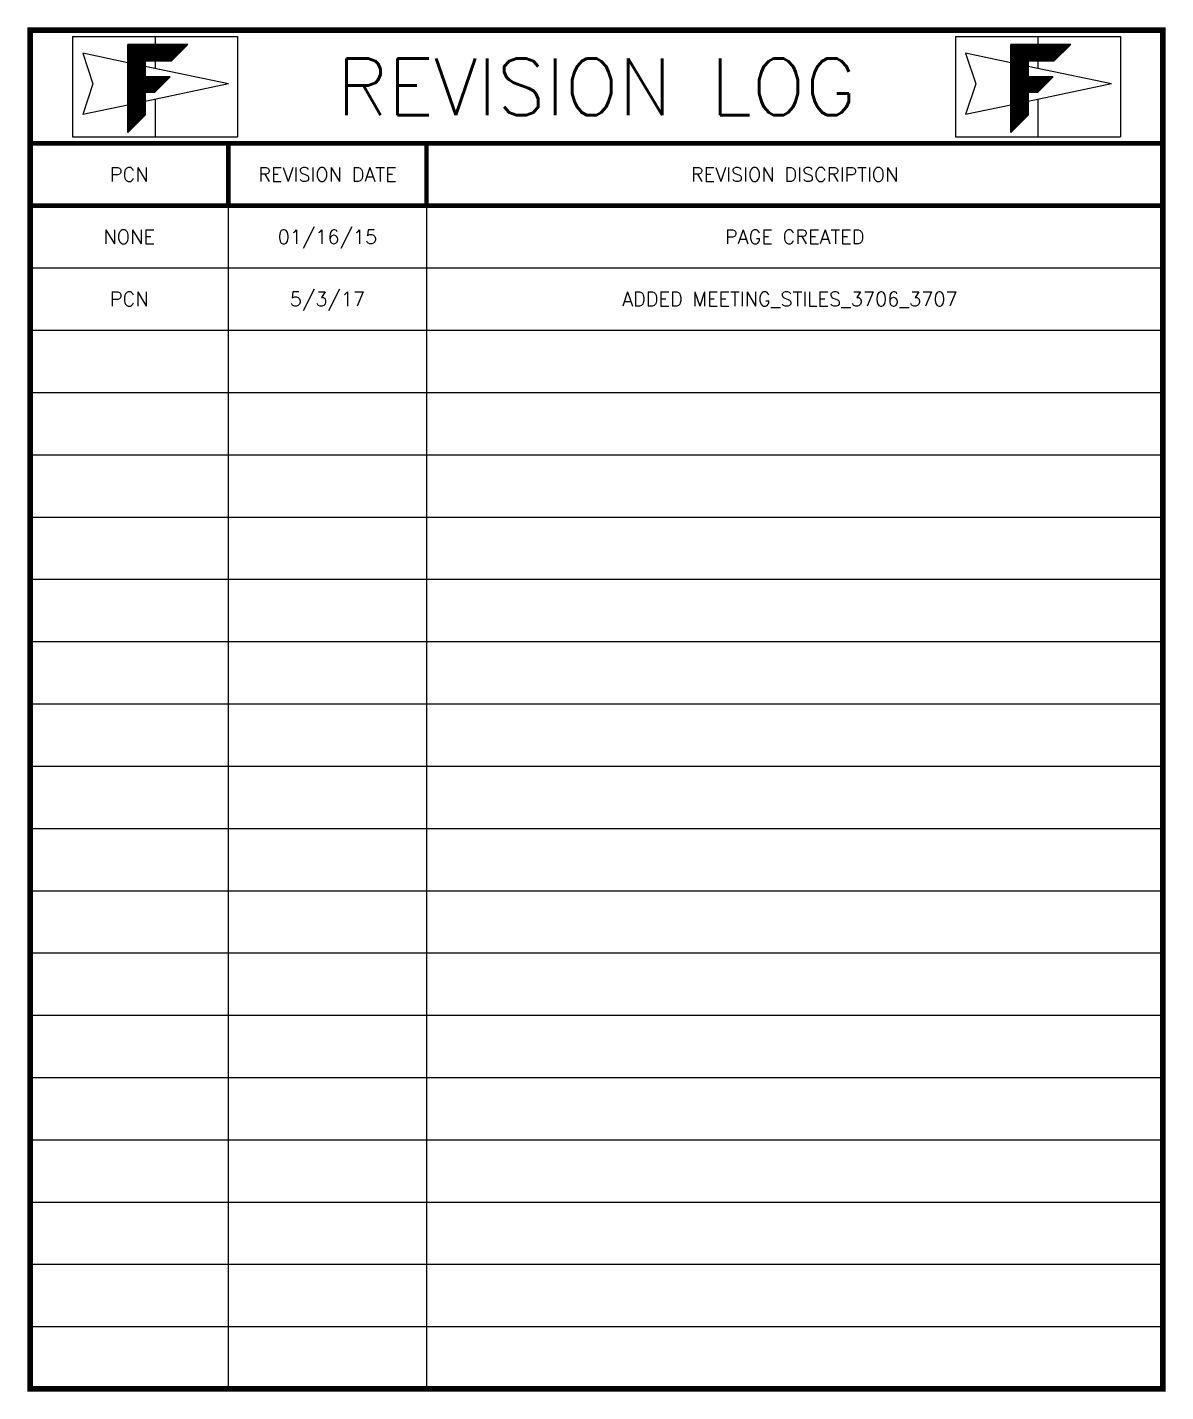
# Model space of a CAD drawing. Extents: x 0.2 to 54, y -4.4 to 30.3.
# Drawn here: x 33.92 to 54.02, y 6.15 to 30.25 of the extents above; entities that cross this region are included whole.
import ezdxf
from ezdxf.enums import TextEntityAlignment as Align

# ---------------------------------------------------------------- set-up
doc = ezdxf.new("R2010")
doc.units = 0
doc.header["$MEASUREMENT"] = 0
doc.layers.get('0').update_dxf_attribs({"linetype": 'CONTINUOUS'})
doc.layers.add('REVISION LOG', color=7, linetype='CONTINUOUS')
doc.styles.get("Standard").update_dxf_attribs({"font": 'simplex.shx'})

# ---------------------------------------------------------------- blocks, each defined once
blk = doc.blocks.new('*X1')
at = {"color": 0}
for p, q in [((7.2329, 10.2346), (7.4628, 10.4645)), ((7.2329, 10.2452), (7.4522, 10.4645)), ((7.2329, 10.2558), (7.4416, 10.4645)), ((7.2329, 10.2664), (7.431, 10.4645)), ((7.2329, 10.277), (7.4204, 10.4645)), ((7.2329, 10.2876), (7.4098, 10.4645)), ((7.2329, 10.2982), (7.3992, 10.4645)), ((7.2329, 10.3089), (7.3886, 10.4645)), ((7.2329, 10.3195), (7.378, 10.4645)), ((7.2329, 10.3301), (7.3674, 10.4645)), ((7.2329, 10.3407), (7.3568, 10.4645)), ((7.2329, 10.3513), (7.3462, 10.4645)), ((7.2329, 10.3619), (7.3356, 10.4645)), ((7.2329, 10.3725), (7.325, 10.4645)), ((7.2329, 10.3831), (7.3143, 10.4645)), ((7.2329, 10.3937), (7.3037, 10.4645)), ((7.2329, 10.4043), (7.2931, 10.4645)), ((7.2329, 10.4149), (7.2825, 10.4645)), ((7.2329, 10.4255), (7.2719, 10.4645)), ((7.2329, 10.4361), (7.2613, 10.4645)), ((7.2329, 10.4467), (7.2507, 10.4645)), ((7.2329, 10.4573), (7.2401, 10.4645)), ((7.3549, 10.3369), (7.2329, 10.4589)), ((7.3549, 10.3263), (7.2329, 10.4483)), ((7.3549, 10.3157), (7.2329, 10.4377)), ((7.3549, 10.3051), (7.2329, 10.4271)), ((7.3549, 10.2945), (7.2329, 10.4164)), ((7.3549, 10.3475), (7.2379, 10.4645)), ((7.3646, 10.3484), (7.2485, 10.4645)), ((7.3752, 10.3484), (7.2591, 10.4645)), ((7.3858, 10.3484), (7.2697, 10.4645)), ((7.3965, 10.3484), (7.2803, 10.4645)), ((7.4071, 10.3484), (7.2909, 10.4645)), ((7.4177, 10.3484), (7.3015, 10.4645)), ((7.4283, 10.3484), (7.3122, 10.4645)), ((7.4389, 10.3484), (7.3228, 10.4645)), ((7.4495, 10.3484), (7.3334, 10.4645)), ((7.4601, 10.3484), (7.344, 10.4645)), ((7.4707, 10.3484), (7.3546, 10.4645)), ((7.3573, 10.3484), (7.4734, 10.4645)), ((7.4813, 10.3484), (7.3652, 10.4645)), ((7.3679, 10.3484), (7.4841, 10.4645)), ((7.4919, 10.3484), (7.3758, 10.4645)), ((7.3785, 10.3484), (7.4947, 10.4645)), ((7.5025, 10.3484), (7.3864, 10.4645)), ((7.3892, 10.3484), (7.5053, 10.4645)), ((7.5131, 10.3484), (7.397, 10.4645)), ((7.3998, 10.3484), (7.5159, 10.4645)), ((7.5237, 10.3484), (7.4076, 10.4645)), ((7.4104, 10.3484), (7.5265, 10.4645)), ((7.5343, 10.3484), (7.4182, 10.4645)), ((7.421, 10.3484), (7.5371, 10.4645)), ((7.5422, 10.3511), (7.4288, 10.4645)), ((7.4316, 10.3484), (7.5477, 10.4645)), ((7.5476, 10.3564), (7.4394, 10.4645)), ((7.4422, 10.3484), (7.5583, 10.4645)), ((7.5529, 10.3617), (7.45, 10.4645)), ((7.4528, 10.3484), (7.5689, 10.4645)), ((7.5582, 10.367), (7.4606, 10.4645)), ((7.4634, 10.3484), (7.5795, 10.4645)), ((7.5635, 10.3723), (7.4713, 10.4645)), ((7.474, 10.3484), (7.5901, 10.4645)), ((7.5688, 10.3776), (7.4819, 10.4645)), ((7.4846, 10.3484), (7.6007, 10.4645)), ((7.5741, 10.3829), (7.4925, 10.4645)), ((7.4952, 10.3484), (7.6113, 10.4645)), ((7.5794, 10.3882), (7.5031, 10.4645)), ((7.5058, 10.3484), (7.6219, 10.4645)), ((7.5847, 10.3935), (7.5137, 10.4645)), ((7.5164, 10.3484), (7.6325, 10.4645)), ((7.59, 10.3988), (7.5243, 10.4645)), ((7.527, 10.3484), (7.6432, 10.4645)), ((7.5953, 10.4041), (7.5349, 10.4645)), ((7.5376, 10.3484), (7.6538, 10.4645)), ((7.6006, 10.4094), (7.5455, 10.4645)), ((7.6059, 10.4147), (7.5561, 10.4645)), ((7.6112, 10.42), (7.5667, 10.4645)), ((7.6165, 10.4253), (7.5773, 10.4645)), ((7.6218, 10.4306), (7.5879, 10.4645)), ((7.6271, 10.4359), (7.5985, 10.4645)), ((7.6324, 10.4412), (7.6091, 10.4645)), ((7.6377, 10.4465), (7.6197, 10.4645)), ((7.643, 10.4519), (7.6304, 10.4645)), ((7.6483, 10.4572), (7.641, 10.4645)), ((7.6536, 10.4625), (7.6516, 10.4645)), ((7.3549, 10.2839), (7.2329, 10.4058)), ((7.3549, 10.2733), (7.2329, 10.3952)), ((7.3549, 10.2627), (7.2329, 10.3846)), ((7.3549, 10.2521), (7.2329, 10.374)), ((7.3549, 10.2415), (7.2329, 10.3634)), ((7.4404, 10.1454), (7.2329, 10.3528)), ((7.2329, 10.224), (7.3549, 10.3459)), ((7.4351, 10.1401), (7.2329, 10.3422)), ((7.2329, 10.2134), (7.3549, 10.3353)), ((7.4298, 10.1348), (7.2329, 10.3316)), ((7.2329, 10.2028), (7.3549, 10.3247)), ((7.4245, 10.1295), (7.2329, 10.321)), ((7.2329, 10.1922), (7.3549, 10.3141)), ((7.4159, 10.1274), (7.2329, 10.3104)), ((7.2329, 10.1816), (7.3549, 10.3035)), ((7.4053, 10.1274), (7.2329, 10.2998)), ((7.2329, 10.171), (7.3549, 10.2929)), ((7.3947, 10.1274), (7.2329, 10.2892)), ((7.2329, 10.1604), (7.3549, 10.2823)), ((7.3841, 10.1274), (7.2329, 10.2786)), ((7.2329, 10.1498), (7.3549, 10.2717)), ((7.3735, 10.1274), (7.2329, 10.268)), ((7.2329, 10.1391), (7.3549, 10.2611)), ((7.3629, 10.1274), (7.2329, 10.2574)), ((7.2329, 10.1285), (7.3549, 10.2505)), ((7.3549, 10.1248), (7.2329, 10.2467)), ((7.2329, 10.1179), (7.3549, 10.2399)), ((7.3549, 10.1142), (7.2329, 10.2361)), ((7.2329, 10.0119), (7.4571, 10.236)), ((7.2329, 10.0225), (7.4465, 10.236)), ((7.2329, 10.0331), (7.4359, 10.236)), ((7.2329, 10.0437), (7.4253, 10.236)), ((7.2329, 10.0543), (7.4147, 10.236)), ((7.2329, 10.0649), (7.4041, 10.236)), ((7.2329, 10.0755), (7.3935, 10.236)), ((7.2329, 10.0861), (7.3828, 10.236)), ((7.2329, 10.0967), (7.3722, 10.236)), ((7.2329, 10.1073), (7.3616, 10.236)), ((7.3549, 10.1036), (7.2329, 10.2255)), ((7.3591, 10.1274), (7.4677, 10.236)), ((7.4457, 10.1507), (7.3603, 10.236)), ((7.3697, 10.1274), (7.4783, 10.236)), ((7.451, 10.156), (7.3709, 10.236)), ((7.3803, 10.1274), (7.4889, 10.236)), ((7.4563, 10.1613), (7.3815, 10.236)), ((7.3909, 10.1274), (7.4995, 10.236)), ((7.4616, 10.1666), (7.3921, 10.236)), ((7.4015, 10.1274), (7.5101, 10.236)), ((7.4669, 10.1719), (7.4028, 10.236)), ((7.4121, 10.1274), (7.5207, 10.236)), ((7.4722, 10.1772), (7.4134, 10.236)), ((7.4775, 10.1825), (7.424, 10.236)), ((7.4828, 10.1878), (7.4346, 10.236)), ((7.4881, 10.1931), (7.4452, 10.236)), ((7.4934, 10.1984), (7.4558, 10.236)), ((7.4987, 10.2037), (7.4664, 10.236)), ((7.504, 10.209), (7.477, 10.236)), ((7.5093, 10.2143), (7.4876, 10.236)), ((7.5146, 10.2196), (7.4982, 10.236)), ((7.5199, 10.2249), (7.5088, 10.236)), ((7.5252, 10.2302), (7.5194, 10.236)), ((7.5305, 10.2355), (7.53, 10.236)), ((7.3549, 10.093), (7.2329, 10.2149)), ((7.3549, 10.0824), (7.2329, 10.2043)), ((7.3549, 10.0718), (7.2329, 10.1937)), ((7.3549, 10.0612), (7.2329, 10.1831)), ((7.3549, 10.0506), (7.2329, 10.1725)), ((7.3549, 10.0399), (7.2329, 10.1619)), ((7.3549, 10.0293), (7.2329, 10.1513)), ((7.3549, 10.0187), (7.2329, 10.1407)), ((7.3549, 10.0081), (7.2329, 10.1301)), ((7.2329, 10.0013), (7.3549, 10.1232)), ((7.3549, 9.9975), (7.2329, 10.1195)), ((7.2329, 9.9907), (7.3549, 10.1126)), ((7.3549, 9.9869), (7.2329, 10.1089)), ((7.2329, 9.98), (7.3549, 10.102)), ((7.3549, 9.9763), (7.2329, 10.0983)), ((7.2329, 9.9694), (7.3549, 10.0914)), ((7.3549, 9.9657), (7.2329, 10.0876)), ((7.2329, 9.9588), (7.3549, 10.0808)), ((7.3501, 9.9599), (7.2329, 10.077)), ((7.2329, 9.9482), (7.3549, 10.0702)), ((7.3448, 9.9546), (7.2329, 10.0664)), ((7.2329, 9.9376), (7.3549, 10.0596)), ((7.3395, 9.9493), (7.2329, 10.0558)), ((7.2329, 9.927), (7.3549, 10.049)), ((7.3342, 9.944), (7.2329, 10.0452)), ((7.2329, 9.9164), (7.3549, 10.0383)), ((7.3289, 9.9387), (7.2329, 10.0346)), ((7.2329, 9.9058), (7.3549, 10.0277)), ((7.3236, 9.9334), (7.2329, 10.024)), ((7.2329, 9.8952), (7.3549, 10.0171)), ((7.3183, 9.9281), (7.2329, 10.0134)), ((7.2329, 9.8846), (7.3549, 10.0065)), ((7.313, 9.9228), (7.2329, 10.0028)), ((7.2329, 9.874), (7.3549, 9.9959)), ((7.3077, 9.9175), (7.2329, 9.9922)), ((7.2329, 9.8634), (7.3549, 9.9853)), ((7.3024, 9.9122), (7.2329, 9.9816)), ((7.2329, 9.8528), (7.3549, 9.9747)), ((7.2971, 9.9069), (7.2329, 9.971)), ((7.2918, 9.9015), (7.2329, 9.9604)), ((7.2865, 9.8962), (7.2329, 9.9498)), ((7.2811, 9.8909), (7.2329, 9.9392)), ((7.2758, 9.8856), (7.2329, 9.9285)), ((7.2705, 9.8803), (7.2329, 9.9179)), ((7.2652, 9.875), (7.2329, 9.9073)), ((7.2599, 9.8697), (7.2329, 9.8967)), ((7.2546, 9.8644), (7.2329, 9.8861)), ((7.2493, 9.8591), (7.2329, 9.8755)), ((7.244, 9.8538), (7.2329, 9.8649)), ((7.2387, 9.8485), (7.2329, 9.8543)), ((7.2334, 9.8432), (7.2329, 9.8437))]:
    blk.add_line(p, q, dxfattribs=at)

msp = doc.modelspace()

# ---------------------------------------------------------------- linework, layer by layer
at = {"layer": 'REVISION LOG', "color": 151}
for p, q in [((34.723, 30.088), (37.635, 30.088)), ((34.723, 30.088), (34.723, 28.318)), ((36.179, 30.088), (36.179, 29.95)), ((37.635, 30.088), (37.635, 28.318)), ((50.312, 30.088), (53.223, 30.088)), ((50.312, 30.088), (50.312, 28.318)), ((51.768, 30.088), (51.768, 29.95)), ((53.223, 30.088), (53.223, 28.318)), ((36.179, 29.659), (36.179, 29.526)), ((51.768, 29.659), (51.768, 29.526)), ((36.179, 28.98), (36.179, 28.318)), ((51.768, 28.98), (51.768, 28.318)), ((34.723, 28.318), (37.635, 28.318)), ((50.312, 28.318), (53.223, 28.318))]:
    msp.add_line(p, q, dxfattribs=at)
at = {"layer": 'REVISION LOG', "color": 1}
for p, q in [((35.701, 29.626), (34.902, 29.794)), ((34.902, 29.794), (35.082, 29.253)), ((51.29, 29.626), (50.491, 29.794)), ((50.491, 29.794), (50.671, 29.253)), ((37.476, 29.253), (36.006, 29.562)), ((53.064, 29.253), (51.595, 29.562)), ((35.082, 29.253), (34.902, 28.711)), ((37.476, 29.253), (36.006, 28.944)), ((50.671, 29.253), (50.491, 28.711)), ((53.064, 29.253), (51.595, 28.944)), ((35.701, 28.88), (34.902, 28.711)), ((51.29, 28.88), (50.491, 28.711))]:
    msp.add_line(p, q, dxfattribs=at)
at = {"layer": 'REVISION LOG'}
for p, q in [((40.973, 28.203), (40.973, 6.203)), ((37.473, 27.103), (37.473, 6.203)), ((33.973, 26.003), (53.973, 26.003)), ((33.973, 24.903), (53.973, 24.903)), ((33.973, 23.803), (53.973, 23.803)), ((33.973, 22.703), (53.973, 22.703)), ((33.973, 21.603), (53.973, 21.603)), ((33.973, 20.503), (53.973, 20.503)), ((33.973, 19.403), (53.973, 19.403)), ((33.973, 18.303), (53.973, 18.303)), ((33.973, 17.203), (53.973, 17.203)), ((33.973, 16.103), (53.973, 16.103)), ((33.973, 15.003), (53.973, 15.003)), ((33.973, 13.903), (53.973, 13.903)), ((33.973, 12.803), (53.973, 12.803)), ((33.973, 11.703), (53.973, 11.703)), ((33.973, 10.603), (53.973, 10.603)), ((33.973, 9.503), (53.973, 9.503)), ((33.973, 8.403), (53.973, 8.403)), ((33.973, 7.303), (53.973, 7.303))]:
    msp.add_line(p, q, dxfattribs=at)
at = {"layer": 'REVISION LOG', "const_width": 0.1}
msp.add_lwpolyline([(53.973, 6.203), (53.973, 30.203), (33.973, 30.203), (33.973, 6.203), (53.973, 6.203), (53.973, 6.203)], close=True, dxfattribs=at)
at = {"layer": 'REVISION LOG', "color": 151}
for points in [[(36.006, 28.7), (36.006, 29.107), (36.175, 29.107), (36.006, 29.107), (36.006, 28.7), (35.701, 28.395), (35.701, 29.95), (36.758, 29.95), (36.468, 29.659), (36.006, 29.659), (36.006, 29.379), (36.446, 29.379), (36.006, 29.379), (36.006, 29.659), (36.468, 29.659), (36.758, 29.95), (35.701, 29.95), (35.701, 28.395), (36.006, 28.7), (36.006, 29.107), (36.175, 29.107), (36.446, 29.379), (36.006, 29.379), (36.006, 29.659), (36.468, 29.659), (36.758, 29.95), (35.701, 29.95), (35.701, 28.395)], [(51.595, 28.7), (51.595, 29.107), (51.764, 29.107), (51.595, 29.107), (51.595, 28.7), (51.29, 28.395), (51.29, 29.95), (52.347, 29.95), (52.057, 29.659), (51.595, 29.659), (51.595, 29.379), (52.035, 29.379), (51.595, 29.379), (51.595, 29.659), (52.057, 29.659), (52.347, 29.95), (51.29, 29.95), (51.29, 28.395), (51.595, 28.7), (51.595, 29.107), (51.764, 29.107), (52.035, 29.379), (51.595, 29.379), (51.595, 29.659), (52.057, 29.659), (52.347, 29.95), (51.29, 29.95), (51.29, 28.395)]]:
    msp.add_lwpolyline(points, close=True, dxfattribs=at)
at = {"layer": 'REVISION LOG', "const_width": 0.08}
for points in [[(33.973, 28.203), (53.973, 28.203)], [(37.473, 28.203), (37.473, 27.103)], [(40.973, 28.203), (40.973, 27.103)], [(33.973, 27.103), (53.973, 27.103)]]:
    msp.add_lwpolyline(points, dxfattribs=at)

# ---------------------------------------------------------------- block references
at = {"layer": 'REVISION LOG', "color": 151, "xscale": 2.5, "yscale": 2.5, "zscale": 2.5}
for p in [(17.619, 3.788), (33.208, 3.788)]:
    msp.add_blockref('*X1', p, dxfattribs=at)

# ---------------------------------------------------------------- texts
at = {"layer": 'REVISION LOG'}
for s, height, p in [('REVISION LOG', 1, (43.973, 29.203)), ('PCN', 0.25, (35.723, 27.653)), ('REVISION DATE', 0.25, (39.223, 27.653)), ('REVISION DISCRIPTION', 0.25, (47.473, 27.653)), ('NONE', 0.25, (35.723, 26.553)), ('01/16/15', 0.25, (39.223, 26.553)), ('PAGE CREATED', 0.25, (47.473, 26.553)), ('PCN', 0.25, (35.723, 25.453)), ('5/3/17', 0.25, (39.223, 25.453)), ('ADDED MEETING_STILES_3706_3707 ', 0.25, (47.473, 25.453))]:
    msp.add_text(s, height=height, dxfattribs=at).set_placement(p, align=Align.MIDDLE_CENTER)

doc.saveas('drawing.dxf')
